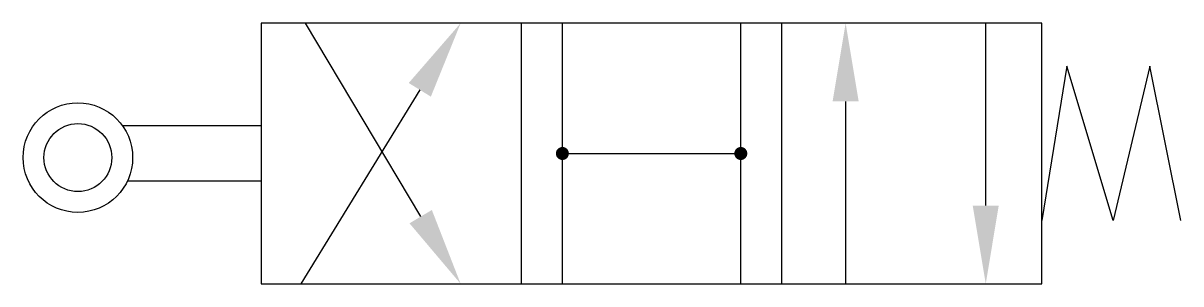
# Model space of a CAD drawing. Extents: x -22.2 to 25.5, y -10.7 to 0.
import ezdxf

# ---------------------------------------------------------------- set-up
doc = ezdxf.new("R2010")
doc.units = 0
doc.layers.add('2', color=1, linetype='CONTINUOUS')

msp = doc.modelspace()

# ---------------------------------------------------------------- linework, layer by layer
at = {"layer": '2', "color": 0}
for p, q in [((-5.843, -7.965), (-10.589, 0)), ((-1.688, -10.731), (-1.688, 0)), ((0, -10.731), (0, 0)), ((7.355, -10.731), (7.355, 0)), ((9.043, -10.731), (9.043, 0)), ((17.454, -7.512), (17.454, 0)), ((20.799, -1.764), (19.774, -8.118)), ((22.714, -8.118), (20.799, -1.764)), ((24.218, -1.764), (22.714, -8.118)), ((25.499, -8.118), (24.218, -1.764)), ((-5.879, -2.744), (-10.782, -10.731)), ((11.679, -3.219), (11.679, -10.731)), ((-12.419, -4.223), (-18.139, -4.223)), ((0, -5.365), (7.355, -5.365)), ((-12.419, -6.508), (-17.938, -6.508))]:
    msp.add_line(p, q, dxfattribs=at)
msp.add_lwpolyline([(-12.419, 0), (-12.419, -10.731), (19.774, -10.731), (19.774, 0)], close=True, dxfattribs=at)
at = {"layer": '2', "color": 0, "const_width": 0.268}
for points in [[(-0.134, -5.365, 1), (0.134, -5.365, 1)], [(7.221, -5.365, 1), (7.489, -5.365, 1)]]:
    msp.add_lwpolyline(points, format="xyb", close=True, dxfattribs=at)
at = {"layer": '2', "color": 0}
for radius in [2.257, 1.399]:
    msp.add_circle((-19.975, -5.535), radius, dxfattribs=at)
for points in [[(-6.336, -2.463), (-5.422, -3.024), (-4.195, 0)], [(11.142, -3.219), (12.215, -3.219), (11.679, 0)], [(17.991, -7.512), (16.918, -7.512), (17.454, -10.731)], [(-5.382, -7.691), (-6.304, -8.24), (-4.195, -10.731)]]:
    msp.add_solid(points, dxfattribs=at)

doc.saveas('drawing.dxf')
